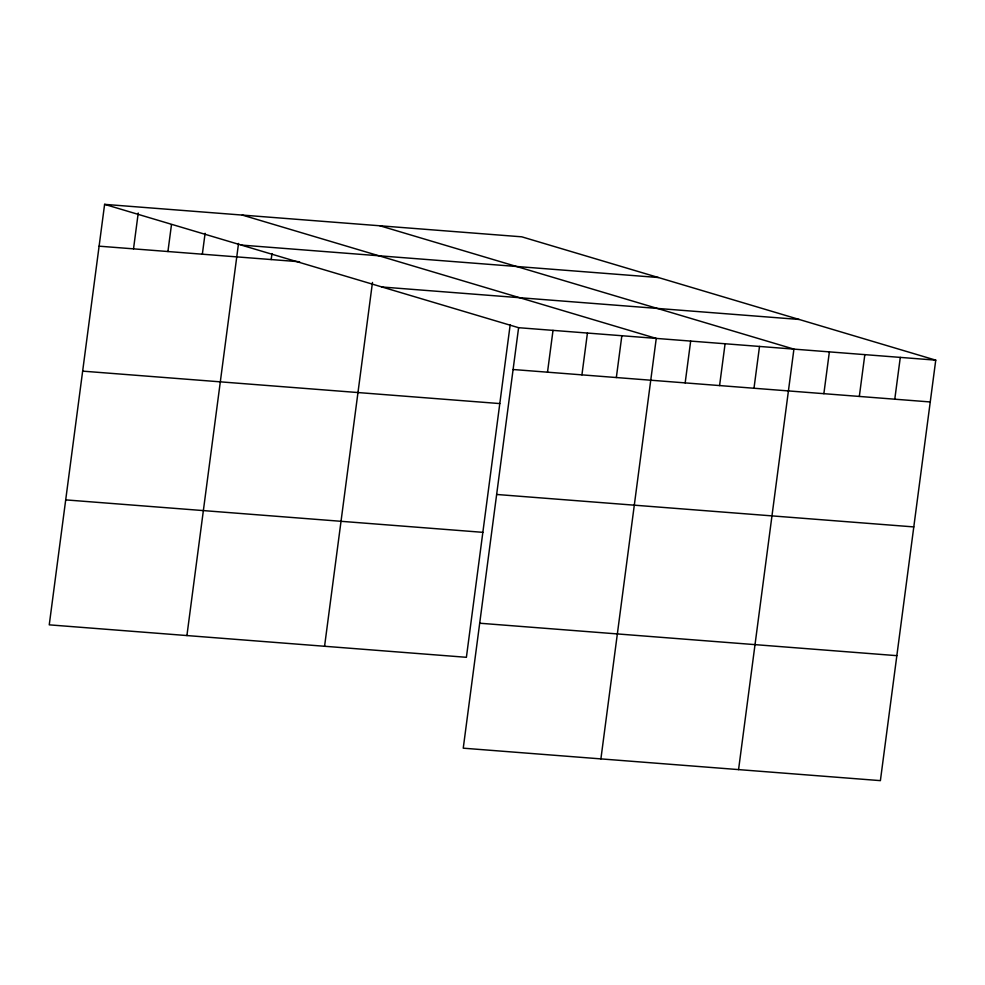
<?xml version="1.0" encoding="UTF-8"?>
<svg xmlns="http://www.w3.org/2000/svg" width="985" height="985" viewBox="0 0 985 985"><rect width="100%" height="100%" fill="white"/><g stroke="black" fill="none" stroke-linecap="round" stroke-linejoin="round"><path stroke-width="1.48" d="M104.607 204.363L518.602 327.697L463.245 748.181L880.393 780.637L935.75 360.153L521.755 236.819L104.607 204.363L49.25 624.847L466.397 657.303L510.181 324.742M133.517 248.848L138.232 213.019M167.93 251.532L171.476 224.654M202.344 254.204L205.102 233.297M186.916 635.559L238.53 243.443M271.183 259.56L271.971 253.588M324.57 646.271L372.465 282.461M547.512 372.182L553.016 330.381M581.926 374.866L587.429 333.053M616.339 377.538L621.843 335.737M600.899 758.893L656.256 338.409L242.273 215.075M685.166 382.894L690.67 341.081M719.579 385.566L725.083 343.765M753.993 388.25L759.509 346.437M738.565 769.605L793.922 349.121L379.927 225.787M823.866 393.68L829.37 351.879M859.326 396.438L864.83 354.637M894.786 399.196L900.29 357.395M241.226 245.068L658.374 277.511M99.103 246.176L299.612 261.764M381.983 287.004L799.13 319.448M518.602 327.697L935.75 360.153M513.099 369.51L930.246 401.954M82.654 371.136L499.801 403.579M496.637 494.47L913.797 526.913M65.7 499.887L482.859 532.331M479.695 623.222L896.842 655.665"/></g></svg>
